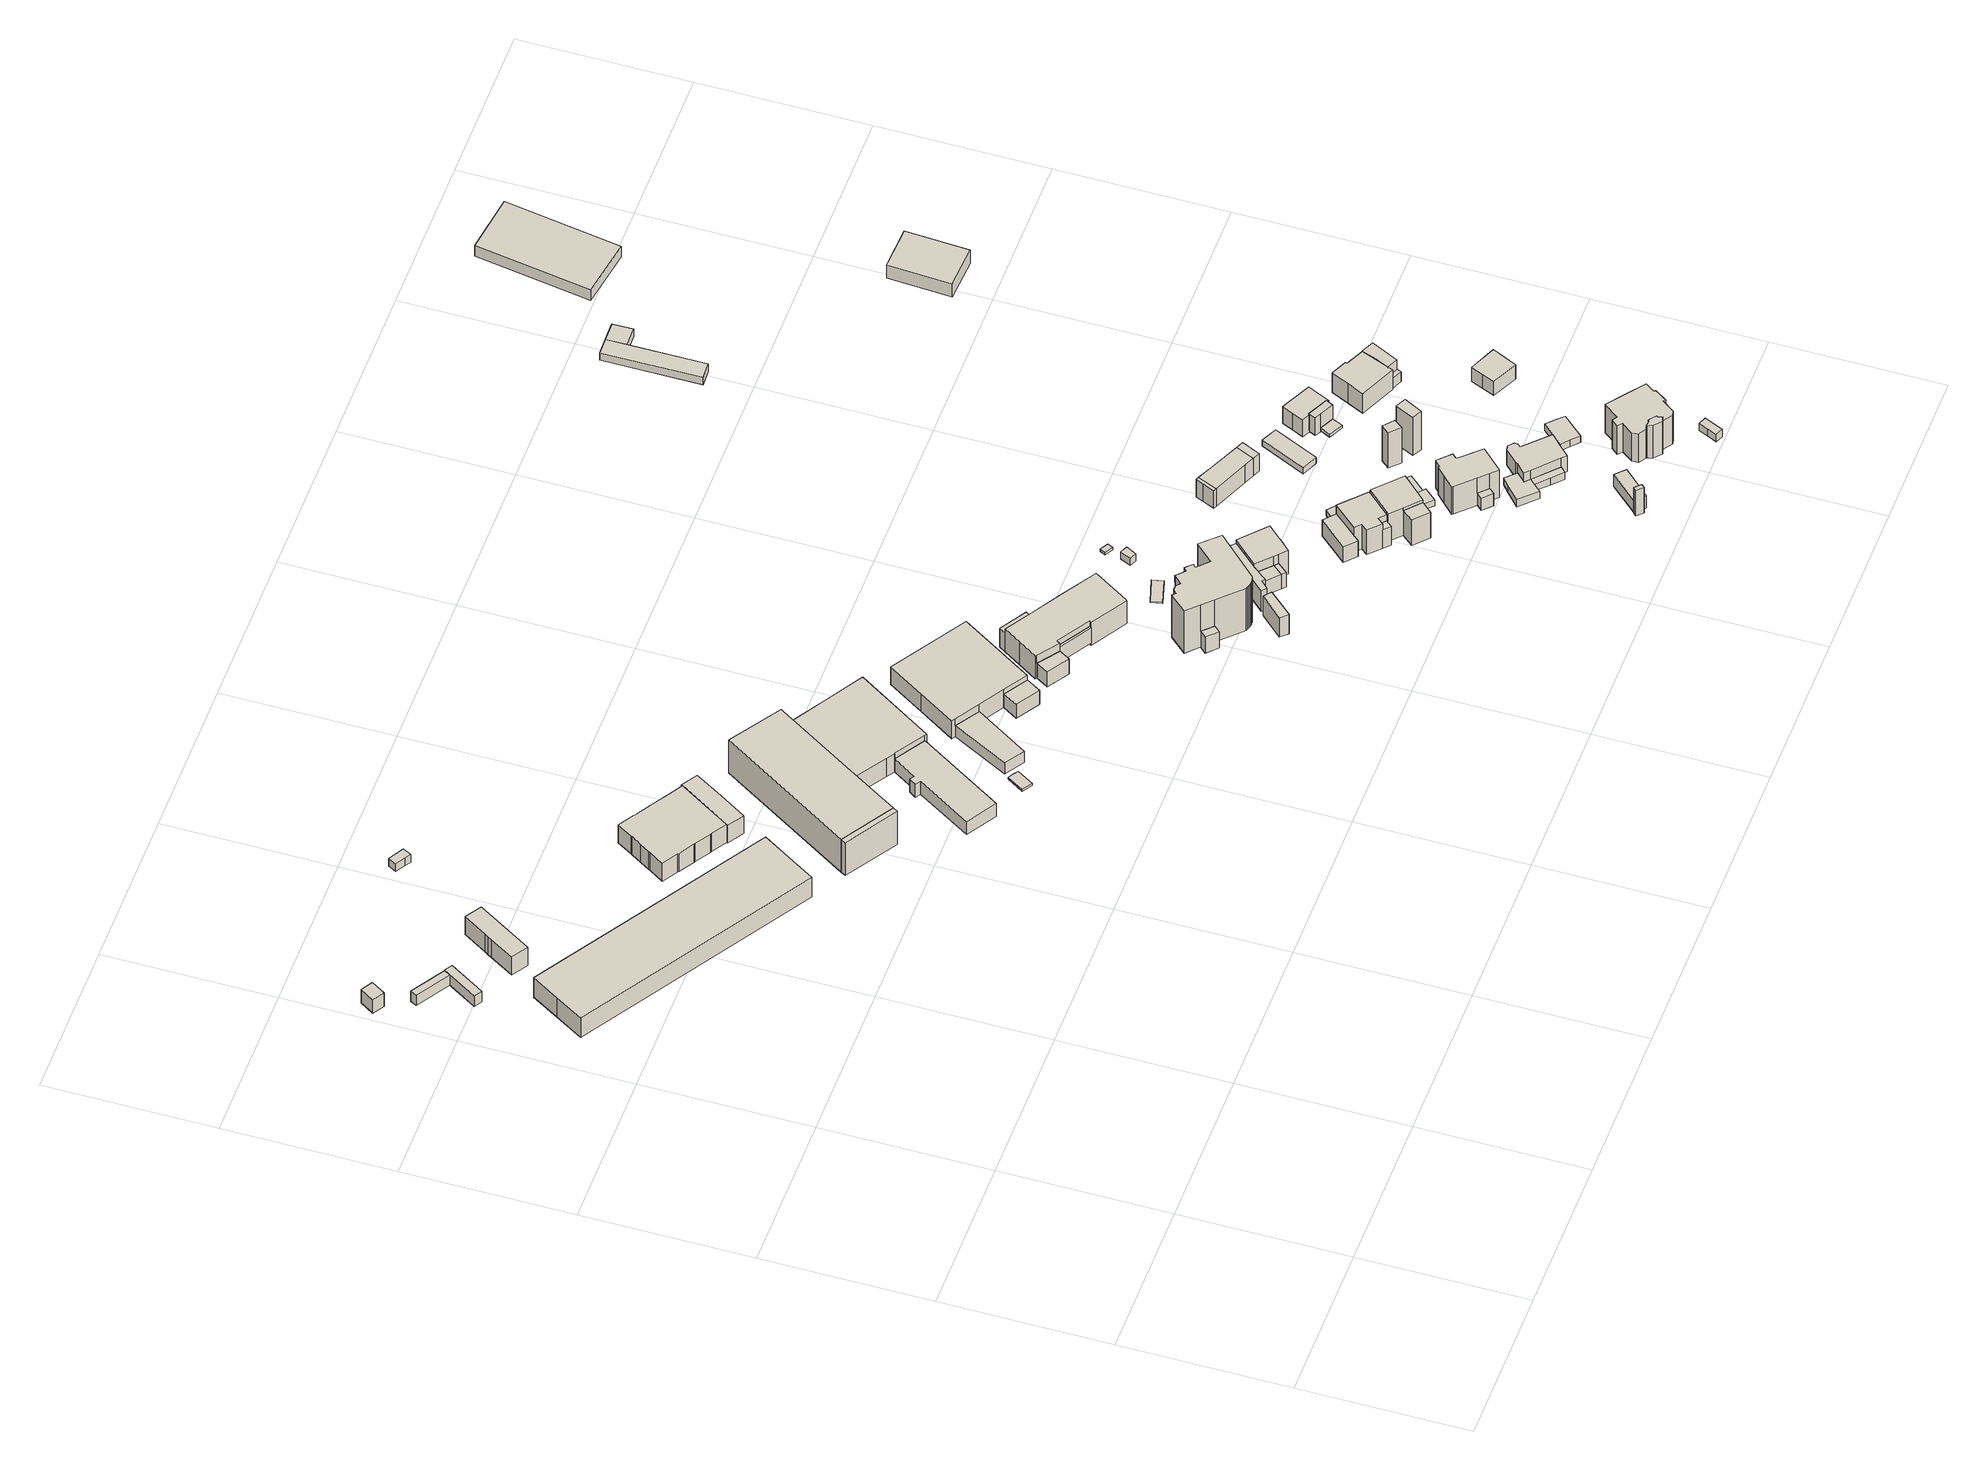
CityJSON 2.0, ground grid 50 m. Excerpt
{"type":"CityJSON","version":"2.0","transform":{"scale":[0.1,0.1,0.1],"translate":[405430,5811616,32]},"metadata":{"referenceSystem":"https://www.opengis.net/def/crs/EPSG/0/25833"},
"CityObjects":{
"building1":{"type":"Building","attributes":{"Gemeindeschluessel":"11000009","BezugspunktDach":"2200","function":"51009_1610","measuredHeight":5.21,"storeysAboveGround":0},"address":[{"country":"Germany","locality":"Berlin"}],"geometry":[{"type":"Solid","lod":"1","boundaries":[[[[0,1,2,3]],[[4,5,6,7]],[[4,7,3,2]],[[5,4,2,1]],[[6,5,1,0]],[[7,6,0,3]]]]}]},
"building2":{"type":"Building","attributes":{"Gemeindeschluessel":"11000009","function":"51009_1610"},"address":[{"country":"Germany","locality":"Berlin"}],"children":["building2-1","building2-2"]},
"building2-1":{"type":"BuildingPart","attributes":{"BezugspunktDach":"2200","measuredHeight":4.6,"storeysAboveGround":0},"parents":["building2"],"geometry":[{"type":"MultiSurface","lod":"1","boundaries":[[[8,9,10,11]],[[12,13,14,15]],[[16,17,18,15,11,10]],[[13,12,10,9]],[[14,13,9,8]],[[15,14,8,11]],[[12,18,17,16]]]}]},
"building2-2":{"type":"BuildingPart","attributes":{"BezugspunktDach":"2200","measuredHeight":3.85,"storeysAboveGround":0},"parents":["building2"],"geometry":[{"type":"Solid","lod":"1","boundaries":[[[[17,16,19,20]],[[21,12,18,22]],[[21,22,20,19]],[[12,21,19,16]],[[22,18,17,20]],[[18,12,16,17]]]]}]},
"building3":{"type":"Building","attributes":{"Gemeindeschluessel":"11000009","BezugspunktDach":"2200","function":"31001_2020","measuredHeight":7.86,"storeysAboveGround":2},"address":[{"country":"Germany","locality":"Berlin","thoroughfareNumber":"68","thoroughfareName":"Müggelseedamm"}],"geometry":[{"type":"Solid","lod":"1","boundaries":[[[[23,24,25,26,27,28,29,30]],[[31,32,33,34,35,36,37,38]],[[31,38,30,29]],[[32,31,29,28]],[[33,32,28,27]],[[34,33,27,26]],[[35,34,26,25]],[[36,35,25,24]],[[37,36,24,23]],[[38,37,23,30]]]]}]},
"building4":{"type":"Building","attributes":{"Gemeindeschluessel":"11000009","BezugspunktDach":"2200","function":"31001_2000","measuredHeight":8.48,"storeysAboveGround":1},"address":[{"country":"Germany","locality":"Berlin","thoroughfareNumber":"70 (1)","thoroughfareName":"Müggelseedamm"}],"geometry":[{"type":"Solid","lod":"1","boundaries":[[[[39,40,41,42,43,44]],[[45,46,47,48,49,50]],[[45,50,44,43]],[[46,45,43,42]],[[47,46,42,41]],[[48,47,41,40]],[[49,48,40,39]],[[50,49,39,44]]]]}]},
"building5":{"type":"Building","attributes":{"Gemeindeschluessel":"11000009","BezugspunktDach":"2200","function":"31001_2412","measuredHeight":3,"storeysAboveGround":1},"address":[{"country":"Germany","locality":"Berlin","thoroughfareNumber":"40 (17)","thoroughfareName":"Müggelseedamm"}],"geometry":[{"type":"Solid","lod":"1","boundaries":[[[[51,52,53,54,55]],[[56,57,58,59,60]],[[56,60,55,54]],[[57,56,54,53]],[[58,57,53,52]],[[59,58,52,51]],[[60,59,51,55]]]]}]},
"building6":{"type":"Building","attributes":{"Gemeindeschluessel":"11000009","BezugspunktDach":"2200","function":"51009_1610","measuredHeight":12.66,"storeysAboveGround":0},"address":[{"country":"Germany","locality":"Berlin"}],"geometry":[{"type":"Solid","lod":"1","boundaries":[[[[61,62,63,64]],[[65,66,67,68]],[[65,68,64,63]],[[66,65,63,62]],[[67,66,62,61]],[[68,67,61,64]]]]}]},
"building7":{"type":"Building","attributes":{"Gemeindeschluessel":"11000009","function":"31001_2054"},"address":[{"country":"Germany","locality":"Berlin","thoroughfareNumber":"70 (2)","thoroughfareName":"Müggelseedamm"}],"children":["building7-1","building7-2"]},
"building7-1":{"type":"BuildingPart","attributes":{"BezugspunktDach":"2200","measuredHeight":7.67,"storeysAboveGround":2},"parents":["building7"],"geometry":[{"type":"MultiSurface","lod":"1","boundaries":[[[69,70,71,72,73,74,75,76]],[[77,78,79,80,81,82,83,84]],[[77,84,76,75]],[[78,74,75,74]],[[79,73,74,73]],[[80,79,73,72]],[[81,80,72,71]],[[82,81,71,70]],[[83,82,70,69]],[[84,83,69,76]],[[77,85,75,74,78]],[[78,74,73,79]]]}]},
"building7-2":{"type":"BuildingPart","attributes":{"BezugspunktDach":"2200","measuredHeight":7.83,"storeysAboveGround":2},"parents":["building7"],"geometry":[{"type":"Solid","lod":"1","boundaries":[[[[86,87,88,89,90,91,75,74,73,92,93,94,95,96,97,98,99,100,101,102,103,104]],[[105,106,107,108,109,110,111,112,113,114,115,116,117,118,119,120,121,122,123,124,125,126]],[[105,126,104,103]],[[106,105,103,102]],[[107,106,102,101]],[[108,107,101,100]],[[109,108,100,99]],[[110,109,99,98]],[[111,110,98,97]],[[112,111,97,96]],[[113,112,96,95]],[[114,113,95,94]],[[115,114,94,93]],[[116,115,93,92]],[[117,116,92,73]],[[118,117,73,79,78,74]],[[120,119,75,91]],[[121,120,91,90]],[[122,121,90,89]],[[123,122,89,88]],[[124,123,88,87]],[[125,124,87,86]],[[126,125,86,104]],[[74,78,79,73]],[[119,118,74,75]]]]}]},
"building8":{"type":"Building","attributes":{"Gemeindeschluessel":"11000009","function":"31001_2000"},"address":[{"country":"Germany","locality":"Berlin","thoroughfareNumber":"70","thoroughfareName":"Müggelseedamm"}],"children":["building8-1","building8-2","building8-3","building8-4"]},
"building8-1":{"type":"BuildingPart","attributes":{"BezugspunktDach":"2200","measuredHeight":12.66,"storeysAboveGround":2},"parents":["building8"],"geometry":[{"type":"MultiSurface","lod":"1","boundaries":[[[62,127,128,129,130,63]],[[131,132,133,134,66,65]],[[131,65,63,130]],[[132,131,130,129]],[[133,132,129,128]],[[135,136,133,128,127]],[[66,134,127,62]],[[65,66,62,63]],[[137,134,133,136,135]]]}]},
"building8-2":{"type":"BuildingPart","attributes":{"BezugspunktDach":"2200","measuredHeight":8.72,"storeysAboveGround":2},"parents":["building8"],"geometry":[{"type":"MultiSurface","lod":"1","boundaries":[[[138,139,140,141,142,143,144,145,136,135]],[[146,147,148,149,150,151,152,153,154,155]],[[146,155,156,134,133,136]],[[147,146,136,145]],[[157,158,147,145,144]],[[159,157,148,144,143]],[[150,149,143,142]],[[151,150,142,141]],[[152,160,161,162,141,140]],[[151,163,152]],[[153,152,140,139]],[[154,153,139,138]],[[155,154,138,135]],[[135,136,133,134,156]],[[148,147,158,157]],[[149,148,157,159]],[[160,152,163,161]],[[162,161,163,151]]]}]},
"building8-3":{"type":"BuildingPart","attributes":{"BezugspunktDach":"2200","measuredHeight":5.66,"storeysAboveGround":2},"parents":["building8"],"geometry":[{"type":"Solid","lod":"1","boundaries":[[[[164,162,161,160,165,166,167,168,169,170]],[[171,172,173,174,153,152,163,151,175,176]],[[171,176,170,169]],[[172,171,169,168]],[[173,172,168,167]],[[174,173,167,166]],[[153,174,166,165]],[[152,153,165,160]],[[175,151,162,164]],[[176,175,164,170]],[[163,152,160,161]],[[151,163,161,162]]]]}]},
"building8-4":{"type":"BuildingPart","attributes":{"BezugspunktDach":"2200","measuredHeight":5.27,"storeysAboveGround":2},"parents":["building8"],"geometry":[{"type":"MultiSurface","lod":"1","boundaries":[[[159,177,178,158]],[[179,180,149,147]],[[179,147,158,178]],[[180,179,178,177]],[[149,180,177,159]],[[181,147,148,157,158]],[[159,157,182,148,149]]]}]},
"building9":{"type":"Building","attributes":{"Gemeindeschluessel":"11000009","BezugspunktDach":"2200","function":"31001_2000","measuredHeight":1.06,"storeysAboveGround":1},"address":[{"country":"Germany","locality":"Berlin","thoroughfareNumber":"72 (5)","thoroughfareName":"Müggelseedamm"}],"geometry":[{"type":"Solid","lod":"1","boundaries":[[[[183,184,185,186,187]],[[188,189,190,191,192]],[[188,192,187,186]],[[189,188,186,185]],[[190,189,185,184]],[[191,190,184,183]],[[192,191,183,187]]]]}]},
"building10":{"type":"Building","attributes":{"Gemeindeschluessel":"11000009","function":"31001_3211"},"address":[{"country":"Germany","locality":"Berlin","thoroughfareNumber":"72 (1)","thoroughfareName":"Müggelseedamm"}],"children":["building10-1","building10-2","building10-3"]},
"building10-1":{"type":"BuildingPart","attributes":{"BezugspunktDach":"2200","measuredHeight":8.45,"storeysAboveGround":1},"parents":["building10"],"geometry":[{"type":"MultiSurface","lod":"1","boundaries":[[[193,194,195,196,197,198,199,200,201]],[[202,203,204,205,206,207,208,209,210]],[[202,210,201,200]],[[203,202,200,199]],[[204,203,199,198]],[[205,204,198,197]],[[206,205,197,196]],[[207,211,212,196,195]],[[208,207,195,194]],[[213,214,194,193]],[[210,209,193,201]],[[212,211,207,206]],[[215,209,208,214,213]]]}]},
"building10-2":{"type":"BuildingPart","attributes":{"BezugspunktDach":"2200","measuredHeight":4.38,"storeysAboveGround":1},"parents":["building10"],"geometry":[{"type":"Solid","lod":"1","boundaries":[[[[216,214,213,217]],[[209,208,218,219]],[[209,219,217,213]],[[218,208,214,216]],[[219,218,216,217]],[[209,213,214,208]]]]}]},
"building10-3":{"type":"BuildingPart","attributes":{"BezugspunktDach":"2200","measuredHeight":5.95,"storeysAboveGround":1},"parents":["building10"],"geometry":[{"type":"Solid","lod":"1","boundaries":[[[[220,212,211,221]],[[207,206,222,223]],[[207,223,221,211]],[[222,206,212,220]],[[223,222,220,221]],[[206,207,211,212]]]]}]},
"building11":{"type":"Building","attributes":{"Gemeindeschluessel":"11000009","BezugspunktDach":"2200","function":"51009_1610","measuredHeight":5.81,"storeysAboveGround":0},"address":[{"country":"Germany","locality":"Berlin"}],"geometry":[{"type":"Solid","lod":"1","boundaries":[[[[224,225,226,227]],[[228,229,230,231]],[[228,231,227,226]],[[229,228,226,225]],[[230,229,225,224]],[[231,230,224,227]]]]}]},
"building12":{"type":"Building","attributes":{"Gemeindeschluessel":"11000009","function":"31001_1010"},"address":[{"country":"Germany","locality":"Berlin","thoroughfareNumber":"72, 74","thoroughfareName":"Müggelseedamm"}],"children":["building12-1","building12-2","building12-3","building12-4"]},
"building12-1":{"type":"BuildingPart","attributes":{"BezugspunktDach":"2200","measuredHeight":11.12,"storeysAboveGround":2},"parents":["building12"],"geometry":[{"type":"MultiSurface","lod":"1","boundaries":[[[232,233,234,235,236,237,238,239,240,241,242,243,244,245]],[[246,247,248,249,250,251,252,253,254,255,256,257,258,259]],[[246,259,245,244]],[[247,246,244,243]],[[260,261,243,242]],[[249,248,242,241]],[[262,263,241,240]],[[251,250,240,239]],[[252,251,239,238]],[[253,252,238,237]],[[254,253,237,236]],[[255,254,236,235]],[[256,255,235,234]],[[257,256,234,233]],[[264,265,233,232]],[[259,258,232,245]],[[266,248,247,261,260]],[[250,249,263,262]],[[267,258,257,265,264]]]}]},
"building12-2":{"type":"BuildingPart","attributes":{"BezugspunktDach":"2200","measuredHeight":7.19,"storeysAboveGround":2},"parents":["building12"],"geometry":[{"type":"Solid","lod":"1","boundaries":[[[[262,268,269,263]],[[270,271,250,249]],[[270,249,263,269]],[[271,270,269,268]],[[250,271,268,262]],[[249,250,262,263]]]]}]},
"building12-3":{"type":"BuildingPart","attributes":{"BezugspunktDach":"2200","measuredHeight":7.19,"storeysAboveGround":2},"parents":["building12"],"geometry":[{"type":"MultiSurface","lod":"1","boundaries":[[[260,272,273,261]],[[274,275,248,247]],[[274,247,261,273]],[[275,274,273,272]],[[248,275,272,260]],[[276,247,248,260,261]]]}]},
"building12-4":{"type":"BuildingPart","attributes":{"BezugspunktDach":"2200","measuredHeight":6.73,"storeysAboveGround":2},"parents":["building12"],"geometry":[{"type":"MultiSurface","lod":"1","boundaries":[[[277,265,264,278]],[[258,257,279,280]],[[258,280,278,264]],[[279,257,265,277]],[[280,279,277,278]],[[257,258,264,265,281]]]}]},
"building13":{"type":"Building","attributes":{"Gemeindeschluessel":"11000009","BezugspunktDach":"2200","function":"31001_2000","measuredHeight":7.57,"storeysAboveGround":1},"address":[{"country":"Germany","locality":"Berlin","thoroughfareNumber":"2 (3)","thoroughfareName":"Hahns Mühle"}],"geometry":[{"type":"Solid","lod":"1","boundaries":[[[[282,283,284,285]],[[286,287,288,289]],[[286,289,285,284]],[[287,286,284,283]],[[288,287,283,282]],[[289,288,282,285]]]]}]},
"building14":{"type":"Building","attributes":{"Gemeindeschluessel":"11000009","function":"31001_1010"},"address":[{"country":"Germany","locality":"Berlin","thoroughfareNumber":"1","thoroughfareName":"Hahns Mühle"}],"children":["building14-1","building14-2"]},
"building14-1":{"type":"BuildingPart","attributes":{"BezugspunktDach":"2200","measuredHeight":16.33,"storeysAboveGround":3},"parents":["building14"],"geometry":[{"type":"MultiSurface","lod":"1","boundaries":[[[290,291,292,293,294,295,296,297,298,299,300,301,302,303,304,305,306,307,308,309,310,311,312,313]],[[314,315,316,317,318,319,320,321,322,323,324,325,326,327,328,329,330,331,332,333,334,335,336,337]],[[314,337,313,312]],[[315,314,312,311]],[[316,315,311,310]],[[317,316,310,309]],[[318,317,309,308]],[[319,318,308,307]],[[320,319,307,306]],[[321,320,306,305]],[[322,321,305,304]],[[323,322,304,303]],[[324,323,303,302]],[[325,324,302,301]],[[326,325,301,300]],[[327,326,300,299]],[[328,327,299,298]],[[329,328,298,297]],[[330,329,297,296]],[[331,330,296,295]],[[332,331,295,294]],[[333,332,294,293]],[[334,333,293,292]],[[335,334,292,291]],[[338,339,291,290]],[[337,336,290,313]],[[336,335,340,339,338]]]}]},
"building14-2":{"type":"BuildingPart","attributes":{"BezugspunktDach":"2200","measuredHeight":6.34,"storeysAboveGround":3},"parents":["building14"],"geometry":[{"type":"MultiSurface","lod":"1","boundaries":[[[341,339,338,342]],[[343,344,345,346]],[[343,346,342,338]],[[344,343,338,336,335]],[[345,344,339,341]],[[346,345,341,342]],[[335,336,338,339]]]}]},
"building15":{"type":"Building","attributes":{"Gemeindeschluessel":"11000009","BezugspunktDach":"2200","function":"31001_2000","measuredHeight":0.523,"storeysAboveGround":1},"address":[{"country":"Germany","locality":"Berlin","thoroughfareNumber":"72 (4)","thoroughfareName":"Müggelseedamm"}],"geometry":[{"type":"Solid","lod":"1","boundaries":[[[[347,348,349,350]],[[351,352,353,354]],[[351,354,350,349]],[[352,351,349,348]],[[353,352,348,347]],[[354,353,347,350]]]]}]},
"building16":{"type":"Building","attributes":{"Gemeindeschluessel":"11000009","BezugspunktDach":"2200","function":"31001_2000","measuredHeight":2.5,"storeysAboveGround":1},"address":[{"country":"Germany","locality":"Berlin","thoroughfareNumber":"1 (1)","thoroughfareName":"Hahns Mühle"}],"geometry":[{"type":"Solid","lod":"1","boundaries":[[[[355,356,357,358]],[[359,360,361,362]],[[359,362,358,357]],[[360,359,357,356]],[[361,360,356,355]],[[362,361,355,358]]]]}]},
"building17":{"type":"Building","attributes":{"Gemeindeschluessel":"11000009","BezugspunktDach":"2200","function":"31001_2000","measuredHeight":5.58,"storeysAboveGround":1},"address":[{"country":"Germany","locality":"Berlin","thoroughfareNumber":"2 (2)","thoroughfareName":"Hahns Mühle"}],"geometry":[{"type":"Solid","lod":"1","boundaries":[[[[363,364,365,366]],[[367,368,369,370]],[[367,370,366,365]],[[368,367,365,364]],[[369,368,364,363]],[[370,369,363,366]]]]}]},
"building18":{"type":"Building","attributes":{"Gemeindeschluessel":"11000009","BezugspunktDach":"2200","function":"31001_2000","measuredHeight":7.88,"storeysAboveGround":1},"address":[{"country":"Germany","locality":"Berlin","thoroughfareNumber":"2 (1)","thoroughfareName":"Hahns Mühle"}],"geometry":[{"type":"Solid","lod":"1","boundaries":[[[[371,372,373,374,375,376,377,378]],[[379,380,381,382,383,384,385,386]],[[379,386,378,377]],[[380,379,377,376]],[[381,380,376,375]],[[382,381,375,374]],[[383,382,374,373]],[[384,383,373,372]],[[385,384,372,371]],[[386,385,371,378]]]]}]},
"building19":{"type":"Building","attributes":{"Gemeindeschluessel":"11000009","BezugspunktDach":"2200","function":"51009_1610","measuredHeight":5.62,"storeysAboveGround":0},"address":[{"country":"Germany","locality":"Berlin"}],"geometry":[{"type":"Solid","lod":"1","boundaries":[[[[387,388,364,363]],[[389,390,391,392]],[[389,392,363,364]],[[390,389,364,388]],[[391,390,388,387]],[[392,391,387,363]]]]}]},
"building20":{"type":"Building","attributes":{"Gemeindeschluessel":"11000009","BezugspunktDach":"2200","function":"31001_1010","measuredHeight":10.12,"storeysAboveGround":2},"address":[{"country":"Germany","locality":"Berlin","thoroughfareNumber":"2","thoroughfareName":"Hahns Mühle"}],"geometry":[{"type":"Solid","lod":"1","boundaries":[[[[393,394,395,396,397,398,399,400,401,402]],[[403,404,405,406,407,408,409,410,411,412]],[[403,412,402,401]],[[404,403,401,400]],[[405,404,400,399]],[[406,405,399,398]],[[407,406,398,397]],[[408,407,397,396]],[[409,408,396,395]],[[410,409,395,394]],[[411,410,394,393]],[[412,411,393,402]]]]}]},
"building21":{"type":"Building","attributes":{"Gemeindeschluessel":"11000009","BezugspunktDach":"2200","function":"31001_2000","measuredHeight":2.79,"storeysAboveGround":1},"address":[{"country":"Germany","locality":"Berlin","thoroughfareNumber":"72 (3)","thoroughfareName":"Müggelseedamm"}],"geometry":[{"type":"Solid","lod":"1","boundaries":[[[[413,414,415,416]],[[417,418,419,420]],[[417,420,416,415]],[[418,417,415,414]],[[419,418,414,413]],[[420,419,413,416]]]]}]},
"building22":{"type":"Building","attributes":{"Gemeindeschluessel":"11000009","BezugspunktDach":"2200","function":"31001_2000","measuredHeight":0.991,"storeysAboveGround":1},"address":[{"country":"Germany","locality":"Berlin","thoroughfareNumber":"72 (2)","thoroughfareName":"Müggelseedamm"}],"geometry":[{"type":"Solid","lod":"1","boundaries":[[[[421,422,423,424]],[[425,426,427,428]],[[425,428,424,423]],[[426,425,423,422]],[[427,426,422,421]],[[428,427,421,424]]]]}]},
"building23":{"type":"Building","attributes":{"Gemeindeschluessel":"11000009","BezugspunktDach":"2200","function":"31001_2000","measuredHeight":6.08,"storeysAboveGround":1},"address":[{"country":"Germany","locality":"Berlin","thoroughfareNumber":"3 (1)","thoroughfareName":"Hahns Mühle"}],"geometry":[{"type":"Solid","lod":"1","boundaries":[[[[429,430,431,432,433]],[[434,435,436,437,438]],[[434,438,433,432]],[[435,434,432,431]],[[436,435,431,430]],[[437,436,430,429]],[[438,437,429,433]]]]}]},
"building24":{"type":"Building","attributes":{"Gemeindeschluessel":"11000009","BezugspunktDach":"2200","function":"51009_1610","measuredHeight":7.23,"storeysAboveGround":0},"address":[{"country":"Germany","locality":"Berlin"}],"geometry":[{"type":"Solid","lod":"1","boundaries":[[[[439,440,441,442,443]],[[444,445,446,447,448]],[[444,448,443,442]],[[445,444,442,441]],[[446,445,441,440]],[[447,446,440,439]],[[448,447,439,443]]]]}]},
"building25":{"type":"Building","attributes":{"Gemeindeschluessel":"11000009","BezugspunktDach":"2200","function":"31001_1010","measuredHeight":9.62,"storeysAboveGround":2},"address":[{"country":"Germany","locality":"Berlin","thoroughfareNumber":"3","thoroughfareName":"Hahns Mühle"}],"geometry":[{"type":"Solid","lod":"1","boundaries":[[[[449,450,451,452,453,454,455,456,457]],[[458,459,460,461,462,463,464,465,466]],[[458,466,457,456]],[[459,458,456,455]],[[460,459,455,454]],[[461,460,454,453]],[[462,461,453,452]],[[463,462,452,451]],[[464,463,451,450]],[[465,464,450,449]],[[466,465,449,457]]]]}]},
"building26":{"type":"Building","attributes":{"Gemeindeschluessel":"11000009","function":"31001_1010"},"address":[{"country":"Germany","locality":"Berlin","thoroughfareNumber":"4","thoroughfareName":"Hahns Mühle"}],"children":["building26-1","building26-2"]},
"building26-1":{"type":"BuildingPart","attributes":{"BezugspunktDach":"2200","measuredHeight":11.85,"storeysAboveGround":3},"parents":["building26"],"geometry":[{"type":"MultiSurface","lod":"1","boundaries":[[[467,468,469,470,471,472]],[[445,473,474,475,476,446]],[[445,446,472,471]],[[473,445,471,470]],[[474,473,470,469]],[[475,474,469,468]],[[477,478,475,468,467]],[[446,476,467,472]],[[479,476,475,478,477]]]}]},
"building26-2":{"type":"BuildingPart","attributes":{"BezugspunktDach":"2200","measuredHeight":9.83,"storeysAboveGround":3},"parents":["building26"],"geometry":[{"type":"MultiSurface","lod":"1","boundaries":[[[480,478,477,481]],[[476,475,482,483]],[[476,483,481,477]],[[482,475,478,480]],[[483,482,480,481]],[[475,476,484,477,478]]]}]},
"building27":{"type":"Building","attributes":{"Gemeindeschluessel":"11000009","BezugspunktDach":"2200","function":"31001_2000","measuredHeight":3.42,"storeysAboveGround":1},"address":[{"country":"Germany","locality":"Berlin","thoroughfareNumber":"3 (2)","thoroughfareName":"Hahns Mühle"}],"geometry":[{"type":"Solid","lod":"1","boundaries":[[[[485,486,487,488,489,490]],[[491,492,493,494,495,496]],[[491,496,490,489]],[[492,491,489,488]],[[493,492,488,487]],[[494,493,487,486]],[[495,494,486,485]],[[496,495,485,490]]]]}]},
"building28":{"type":"Building","attributes":{"Gemeindeschluessel":"11000009","BezugspunktDach":"2200","function":"51009_1610","measuredHeight":6.81,"storeysAboveGround":0},"address":[{"country":"Germany","locality":"Berlin"}],"geometry":[{"type":"Solid","lod":"1","boundaries":[[[[497,498,499,500,501]],[[502,503,504,505,506]],[[502,506,501,500]],[[503,502,500,499]],[[504,503,499,498]],[[505,504,498,497]],[[506,505,497,501]]]]}]},
"building29":{"type":"Building","attributes":{"Gemeindeschluessel":"11000009","BezugspunktDach":"2200","function":"51009_1610","measuredHeight":9.89,"storeysAboveGround":0},"address":[{"country":"Germany","locality":"Berlin"}],"geometry":[{"type":"Solid","lod":"1","boundaries":[[[[507,508,509,510]],[[511,512,513,514]],[[511,514,510,509]],[[512,511,509,508]],[[513,512,508,507]],[[514,513,507,510]]]]}]},
"building30":{"type":"Building","attributes":{"Gemeindeschluessel":"11000009","BezugspunktDach":"2200","function":"51009_1610","measuredHeight":2.2,"storeysAboveGround":0},"address":[{"country":"Germany","locality":"Berlin"}],"geometry":[{"type":"Solid","lod":"1","boundaries":[[[[515,516,517,518,519]],[[520,521,522,523,524]],[[520,524,519,518]],[[521,520,518,517]],[[522,521,517,516]],[[523,522,516,515]],[[524,523,515,519]]]]}]},
"building31":{"type":"Building","attributes":{"Gemeindeschluessel":"11000009","function":"31001_1010"},"address":[{"country":"Germany","locality":"Berlin","thoroughfareNumber":"5","thoroughfareName":"Hahns Mühle"}],"children":["building31-1","building31-2"]},
"building31-1":{"type":"BuildingPart","attributes":{"BezugspunktDach":"2200","measuredHeight":12.19,"storeysAboveGround":3},"parents":["building31"],"geometry":[{"type":"MultiSurface","lod":"1","boundaries":[[[525,526,527,528,529,530,531,532,533,534,535,536,537]],[[538,539,540,541,542,543,544,545,546,547,548,549,550]],[[538,550,537,536]],[[539,538,536,535]],[[540,539,535,534]],[[541,540,534,533]],[[542,541,533,532]],[[543,542,532,531]],[[544,543,531,530]],[[545,544,530,529]],[[546,545,529,528]],[[547,546,528,527]],[[551,552,527,526]],[[548,547,553,554]],[[549,548,526,525]],[[550,549,525,537]],[[554,553,552,551]]]}]},
"building31-2":{"type":"BuildingPart","attributes":{"BezugspunktDach":"2200","measuredHeight":4.7,"storeysAboveGround":3},"parents":["building31"],"geometry":[{"type":"Solid","lod":"1","boundaries":[[[[555,552,551,556]],[[554,553,557,558]],[[554,558,556,551]],[[557,553,552,555]],[[558,557,555,556]],[[553,554,551,552]]]]}]},
"building32":{"type":"Building","attributes":{"Gemeindeschluessel":"11000009","BezugspunktDach":"2200","function":"31001_1010","measuredHeight":6.82,"storeysAboveGround":2},"address":[{"country":"Germany","locality":"Berlin","thoroughfareNumber":"82","thoroughfareName":"Müggelseedamm"}],"geometry":[{"type":"Solid","lod":"1","boundaries":[[[[559,560,561,562,563,498,497]],[[504,564,565,566,567,568,505]],[[504,505,497,498]],[[564,504,498,563]],[[565,564,563,562]],[[566,565,562,561]],[[567,566,561,560]],[[568,567,560,559]],[[505,568,559,497]]]]}]},
"building33":{"type":"Building","attributes":{"Gemeindeschluessel":"11000009","BezugspunktDach":"2200","function":"31001_2000","measuredHeight":2.82,"storeysAboveGround":1},"address":[{"country":"Germany","locality":"Berlin","thoroughfareNumber":"6 (1)","thoroughfareName":"Hahns Mühle"}],"geometry":[{"type":"Solid","lod":"1","boundaries":[[[[569,570,571,572,573,574,575,576]],[[577,578,579,580,581,582,583,584]],[[577,584,576,575]],[[578,577,575,574]],[[579,578,574,573]],[[580,579,573,572]],[[581,580,572,571]],[[582,581,571,570]],[[583,582,570,569]],[[584,583,569,576]]]]}]},
"building34":{"type":"Building","attributes":{"Gemeindeschluessel":"11000009","BezugspunktDach":"2200","function":"31001_2000","measuredHeight":1.85,"storeysAboveGround":1},"address":[{"country":"Germany","locality":"Berlin","thoroughfareNumber":"5 (1)","thoroughfareName":"Hahns Mühle"}],"geometry":[{"type":"Solid","lod":"1","boundaries":[[[[517,585,586,518]],[[587,588,589,590]],[[587,590,518,586]],[[588,587,586,585]],[[589,588,585,517]],[[590,589,517,518]]]]}]},
"building35":{"type":"Building","attributes":{"Gemeindeschluessel":"11000009","BezugspunktDach":"2200","function":"31001_2000","measuredHeight":5.3,"storeysAboveGround":1},"address":[{"country":"Germany","locality":"Berlin","thoroughfareNumber":"6 (4)","thoroughfareName":"Hahns Mühle"}],"geometry":[{"type":"Solid","lod":"1","boundaries":[[[[591,592,593,594,595,596,597]],[[598,599,600,601,602,603,604]],[[598,604,597,596]],[[599,598,596,595]],[[600,599,595,594]],[[601,600,594,593]],[[602,601,593,592]],[[603,602,592,591]],[[604,603,591,597]]]]}]},
"building36":{"type":"Building","attributes":{"Gemeindeschluessel":"11000009","BezugspunktDach":"2200","function":"31001_1010","measuredHeight":2.73,"storeysAboveGround":1},"address":[{"country":"Germany","locality":"Berlin","thoroughfareNumber":"6 (2)","thoroughfareName":"Hahns Mühle"}],"geometry":[{"type":"Solid","lod":"1","boundaries":[[[[605,606,607,571,570]],[[608,609,610,611,612]],[[608,612,570,571]],[[609,608,571,607]],[[610,609,607,606]],[[611,610,606,605]],[[612,611,605,570]]]]}]},
"building37":{"type":"Building","attributes":{"Gemeindeschluessel":"11000009","BezugspunktDach":"2200","function":"51009_1610","measuredHeight":6.63,"storeysAboveGround":0},"address":[{"country":"Germany","locality":"Berlin"}],"geometry":[{"type":"Solid","lod":"1","boundaries":[[[[613,614,561,560]],[[615,616,617,618]],[[615,618,560,561]],[[616,615,561,614]],[[617,616,614,613]],[[618,617,613,560]]]]}]},
"building38":{"type":"Building","attributes":{"Gemeindeschluessel":"11000009","BezugspunktDach":"2200","function":"31001_1010","measuredHeight":7.99,"storeysAboveGround":1},"address":[{"country":"Germany","locality":"Berlin","thoroughfareNumber":"6","thoroughfareName":"Hahns Mühle"}],"geometry":[{"type":"Solid","lod":"1","boundaries":[[[[619,620,621,622,623,624,625,626,627,628,629,630,631]],[[632,633,634,635,636,637,638,639,640,641,642,643,644]],[[632,644,631,630]],[[633,632,630,629]],[[634,633,629,628]],[[635,634,628,627]],[[636,635,627,626]],[[637,636,626,625]],[[638,637,625,624]],[[639,638,624,623]],[[640,639,623,622]],[[641,640,622,621]],[[642,641,621,620]],[[643,642,620,619]],[[644,643,619,631]]]]}]},
"building39":{"type":"Building","attributes":{"Gemeindeschluessel":"11000009","BezugspunktDach":"2200","function":"31001_2000","measuredHeight":13.65,"storeysAboveGround":1},"address":[{"country":"Germany","locality":"Berlin","thoroughfareNumber":"84 (2)","thoroughfareName":"Müggelseedamm"}],"geometry":[{"type":"Solid","lod":"1","boundaries":[[[[645,646,647,648]],[[649,650,651,652]],[[649,652,648,647]],[[650,649,647,646]],[[651,650,646,645]],[[652,651,645,648]]]]}]},
"building40":{"type":"Building","attributes":{"Gemeindeschluessel":"11000009","BezugspunktDach":"2200","function":"31001_2000","measuredHeight":2.29,"storeysAboveGround":1},"address":[{"country":"Germany","locality":"Berlin","thoroughfareNumber":"84 (1)","thoroughfareName":"Müggelseedamm"}],"geometry":[{"type":"Solid","lod":"1","boundaries":[[[[653,654,655,656]],[[657,658,659,660]],[[657,660,656,655]],[[658,657,655,654]],[[659,658,654,653]],[[660,659,653,656]]]]}]},
"building41":{"type":"Building","attributes":{"Gemeindeschluessel":"11000009","BezugspunktDach":"2200","function":"51009_1610","measuredHeight":12.55,"storeysAboveGround":0},"address":[{"country":"Germany","locality":"Berlin"}],"geometry":[{"type":"Solid","lod":"1","boundaries":[[[[661,662,663,664,665,666,667,668]],[[669,670,671,672,673,674,675,676]],[[669,676,668,667]],[[670,669,667,666]],[[671,670,666,665]],[[672,671,665,664]],[[673,672,664,663]],[[674,673,663,662]],[[675,674,662,661]],[[676,675,661,668]]]]}]},
"building42":{"type":"Building","attributes":{"Gemeindeschluessel":"11000009","BezugspunktDach":"2200","function":"31001_2000","measuredHeight":14.84,"storeysAboveGround":1},"address":[{"country":"Germany","locality":"Berlin","thoroughfareNumber":"86 (1)","thoroughfareName":"Müggelseedamm"}],"geometry":[{"type":"Solid","lod":"1","boundaries":[[[[677,678,679,680]],[[681,682,683,684]],[[681,684,680,679]],[[682,681,679,678]],[[683,682,678,677]],[[684,683,677,680]]]]}]},
"building43":{"type":"Building","attributes":{"Gemeindeschluessel":"11000009","BezugspunktDach":"2200","function":"51009_1610","measuredHeight":1.06,"storeysAboveGround":0},"address":[{"country":"Germany","locality":"Berlin"}],"geometry":[{"type":"Solid","lod":"1","boundaries":[[[[685,686,687,688]],[[689,690,691,692]],[[689,692,688,687]],[[690,689,687,686]],[[691,690,686,685]],[[692,691,685,688]]]]}]},
"building44":{"type":"Building","attributes":{"Gemeindeschluessel":"11000009","BezugspunktDach":"2200","function":"31001_2000","measuredHeight":2.81,"storeysAboveGround":1},"address":[{"country":"Germany","locality":"Berlin","thoroughfareNumber":"6 (3)","thoroughfareName":"Hahns Mühle"}],"geometry":[{"type":"Solid","lod":"1","boundaries":[[[[693,694,695,696,697,698]],[[699,700,701,702,703,704]],[[699,704,698,697]],[[700,699,697,696]],[[701,700,696,695]],[[702,701,695,694]],[[703,702,694,693]],[[704,703,693,698]]]]}]},
"building45":{"type":"Building","attributes":{"Gemeindeschluessel":"11000009","BezugspunktDach":"2200","function":"31001_1010","measuredHeight":15.33,"storeysAboveGround":3},"address":[{"country":"Germany","locality":"Berlin","thoroughfareNumber":"7","thoroughfareName":"Hahns Mühle"}],"geometry":[{"type":"Solid","lod":"1","boundaries":[[[[705,706,707,708,709,710,711,712,713,714,715,716,717,718,719,720,721,722,723,724,725,726,727]],[[728,729,730,731,732,733,734,735,736,737,738,739,740,741,673,672,671,742,670,669,676,743,744]],[[728,744,727,726]],[[729,728,726,725]],[[730,729,725,724]],[[731,730,724,723]],[[732,731,723,722]],[[733,732,722,721]],[[734,733,721,720]],[[735,734,720,719]],[[736,735,719,718]],[[737,736,718,717]],[[738,737,717,716]],[[739,738,716,715]],[[740,739,715,714]],[[741,740,714,713]],[[673,741,713,712]],[[672,673,712,711]],[[671,672,711,710]],[[742,671,710,709]],[[670,742,709,708]],[[669,670,708,707]],[[676,669,707,706]],[[743,676,706,705]],[[744,743,705,727]]]]}]},
"building46":{"type":"Building","attributes":{"Gemeindeschluessel":"11000009","BezugspunktDach":"2200","function":"31001_2000","measuredHeight":3.28,"storeysAboveGround":1},"address":[{"country":"Germany","locality":"Berlin","thoroughfareNumber":"8 (1)","thoroughfareName":"Hahns Mühle"}],"geometry":[{"type":"Solid","lod":"1","boundaries":[[[[745,746,747,748,749]],[[750,751,752,753,754]],[[750,754,749,748]],[[751,750,748,747]],[[752,751,747,746]],[[753,752,746,745]],[[754,753,745,749]]]]}]},
"building47":{"type":"Building","attributes":{"Gemeindeschluessel":"11000009","function":"31001_1010"},"address":[{"country":"Germany","locality":"Berlin","thoroughfareNumber":"84","thoroughfareName":"Müggelseedamm"}],"children":["building47-1","building47-2"]},
"building47-1":{"type":"BuildingPart","attributes":{"BezugspunktDach":"2200","measuredHeight":7.95,"storeysAboveGround":2},"parents":["building47"],"geometry":[{"type":"MultiSurface","lod":"1","boundaries":[[[755,756,757,758,759,760,761,762]],[[763,764,765,766,767,768,769,770]],[[763,770,762,761]],[[764,763,761,760]],[[765,764,760,759]],[[766,765,759,758]],[[767,766,758,757]],[[769,768,771,772,773]],[[770,769,773,774,775,762]],[[768,767,757,756]],[[773,772,771,756,755]],[[755,775,774,773]]]}]},
"building47-2":{"type":"BuildingPart","attributes":{"BezugspunktDach":"2200","measuredHeight":6.74,"storeysAboveGround":2},"parents":["building47"],"geometry":[{"type":"MultiSurface","lod":"1","boundaries":[[[776,777,778,779,780]],[[774,772,781,782,783]],[[774,783,780,779]],[[772,756,755,775,779,778]],[[781,772,778,777]],[[782,781,777,776]],[[783,782,776,780]],[[773,755,756,772]],[[784,773,774,775,755]]]}]},
"building48":{"type":"Building","attributes":{"Gemeindeschluessel":"11000009","function":"31001_1010"},"address":[{"country":"Germany","locality":"Berlin","thoroughfareNumber":"86","thoroughfareName":"Müggelseedamm"}],"children":["building48-1","building48-2"]},
"building48-1":{"type":"BuildingPart","attributes":{"BezugspunktDach":"2200","measuredHeight":9.1,"storeysAboveGround":2},"parents":["building48"],"geometry":[{"type":"MultiSurface","lod":"1","boundaries":[[[785,786,787,788,789,790,791,792,793,794,795]],[[796,797,798,799,800,801,802,803,804,805,806]],[[796,806,795,794]],[[797,796,794,793]],[[798,797,793,792]],[[799,798,792,791]],[[800,799,791,790]],[[801,800,790,789]],[[802,801,789,788]],[[805,804,786,785]],[[806,805,785,795]],[[803,807,808,809,787]],[[802,788,809,808]],[[804,803,787,786]]]}]},
"building48-2":{"type":"BuildingPart","attributes":{"BezugspunktDach":"2200","measuredHeight":10.11,"storeysAboveGround":2},"parents":["building48"],"geometry":[{"type":"MultiSurface","lod":"1","boundaries":[[[810,811,812,813,814,815]],[[808,802,816,817,818,804]],[[809,787,786,815,814]],[[788,809,808,814,813]],[[816,802,813,812]],[[817,816,812,811]],[[818,817,811,810]],[[804,818,810,815]],[[808,803,787,809]],[[803,804,786,787]],[[802,808,809,788]]]}]},
"building49":{"type":"Building","attributes":{"Gemeindeschluessel":"11000009","BezugspunktDach":"2200","function":"51009_1610","measuredHeight":3.77,"storeysAboveGround":0},"address":[{"country":"Germany","locality":"Berlin"}],"geometry":[{"type":"Solid","lod":"1","boundaries":[[[[819,820,821,822]],[[823,824,825,826]],[[823,826,822,821]],[[824,823,821,820]],[[825,824,820,819]],[[826,825,819,822]]]]}]},
"building50":{"type":"Building","attributes":{"Gemeindeschluessel":"11000009","BezugspunktDach":"2200","function":"31001_2000","measuredHeight":2.84,"storeysAboveGround":1},"address":[{"country":"Germany","locality":"Berlin","thoroughfareNumber":"388 (41)","thoroughfareName":"Fürstenwalder Damm"}],"geometry":[{"type":"Solid","lod":"1","boundaries":[[[[827,828,829,830,831]],[[832,833,834,835,836]],[[832,836,831,830]],[[833,832,830,829]],[[834,833,829,828]],[[835,834,828,827]],[[836,835,827,831]]]]}]},
"building51":{"type":"Building","attributes":{"Gemeindeschluessel":"11000009","BezugspunktDach":"2200","function":"31001_1010","measuredHeight":8.34,"storeysAboveGround":2},"address":[{"country":"Germany","locality":"Berlin","thoroughfareNumber":"29","thoroughfareName":"Hahns Mühle"}],"geometry":[{"type":"Solid","lod":"1","boundaries":[[[[837,838,839,840,841,842]],[[843,844,845,846,847,848]],[[843,848,842,841]],[[844,843,841,840]],[[845,844,840,839]],[[846,845,839,838]],[[847,846,838,837]],[[848,847,837,842]]]]}]},
"building52":{"type":"Building","attributes":{"Gemeindeschluessel":"11000009","BezugspunktDach":"2200","function":"51009_1610","measuredHeight":2.87,"storeysAboveGround":0},"address":[{"country":"Germany","locality":"Berlin"}],"geometry":[{"type":"Solid","lod":"1","boundaries":[[[[829,849,850,830]],[[851,852,853,854]],[[851,854,830,850]],[[852,851,850,849]],[[853,852,849,829]],[[854,853,829,830]]]]}]},
"building53":{"type":"Building","attributes":{"Gemeindeschluessel":"11000009","BezugspunktDach":"2200","function":"31001_2000","measuredHeight":5.12,"storeysAboveGround":1},"address":[{"country":"Germany","locality":"Berlin","thoroughfareNumber":"388 (45)","thoroughfareName":"Fürstenwalder Damm"}],"geometry":[{"type":"Solid","lod":"1","boundaries":[[[[855,856,857,858]],[[859,860,861,862]],[[859,862,858,857]],[[860,859,857,856]],[[861,860,856,855]],[[862,861,855,858]]]]}]},
"building54":{"type":"Building","attributes":{"Gemeindeschluessel":"11000009","BezugspunktDach":"2200","function":"31001_2000","measuredHeight":4.16,"storeysAboveGround":1},"address":[{"country":"Germany","locality":"Berlin","thoroughfareNumber":"388 (40)","thoroughfareName":"Fürstenwalder Damm"}],"geometry":[{"type":"Solid","lod":"1","boundaries":[[[[863,864,865,866]],[[867,868,869,870]],[[867,870,866,865]],[[868,867,865,864]],[[869,868,864,863]],[[870,869,863,866]]]]}]}
},
"vertices":[
[33,2716,87],[59,2757,87],[26,2777,87],[0,2736,87],[26,2777,35],[59,2757,35],[33,2716,35],[0,2736,35],
[128,2475,78],[192,2579,78],[171,2592,78],[106,2489,78],[171,2592,36],[192,2579,36],[128,2475,36],[106,2489,36],[171,2592,75],[160,2574,75],[160,2574,36],
[72,2654,75],[61,2636,75],[72,2654,36],[61,2636,36],
[293,2401,106],[343,2483,106],[393,2564,106],[347,2593,106],[304,2524,106],[296,2512,106],[289,2500,106],[246,2430,106],[289,2500,36],[296,2512,36],[304,2524,36],[347,2593,36],[393,2564,36],[343,2483,36],[293,2401,36],[246,2430,36],
[774,1768,102],[824,1849,102],[874,1930,102],[197,2352,102],[147,2270,102],[97,2189,102],[147,2270,26],[197,2352,26],[874,1930,26],[824,1849,26],[774,1768,26],[97,2189,26],
[536,2823,65],[552,2813,65],[565,2838,65],[520,2864,65],[507,2840,65],[520,2864,35],[565,2838,35],[552,2813,35],[536,2823,35],[507,2840,35],
[1021,1611,159],[1030,1625,159],[878,1720,159],[870,1707,159],[878,1720,32],[1030,1625,32],[1021,1611,32],[870,1707,32],
[926,2008,106],[977,2089,106],[1027,2171,106],[981,2200,106],[979,2196,106],[930,2118,106],[882,2041,106],[880,2037,106],[882,2041,38],[930,2118,38],[979,2196,38],[981,2200,38],[1027,2171,38],[977,2089,38],[926,2008,38],[880,2037,38],[882,2041,88],
[739,2130,106],[743,2128,106],[787,2100,106],[790,2098,106],[834,2070,106],[838,2068,106],[934,2223,106],[931,2225,106],[887,2253,106],[883,2255,106],[839,2282,106],[836,2285,106],[790,2313,106],[763,2268,106],[761,2265,106],[742,2235,106],[724,2206,106],[722,2202,106],[694,2158,106],[722,2202,36],[724,2206,36],[742,2235,36],[761,2265,36],[763,2268,36],[790,2313,36],[836,2285,36],[839,2282,36],[883,2255,36],[887,2253,36],[931,2225,36],[934,2223,36],[979,2196,36],[930,2118,36],[882,2041,36],[838,2068,36],[834,2070,36],[790,2098,36],[787,2100,36],[743,2128,36],[739,2130,36],[694,2158,36],
[1132,1790,159],[1272,2012,159],[1276,2020,159],[1127,2117,159],[1127,2117,32],[1276,2020,32],[1272,2012,32],[1132,1790,32],[1132,1790,101],[1272,2012,101],[1132,1790,74],
[1247,1715,101],[1269,1701,101],[1270,1702,101],[1358,1646,101],[1363,1642,101],[1507,1869,101],[1389,1941,101],[1318,1984,101],[1272,2012,31],[1318,1984,31],[1389,1941,31],[1507,1869,31],[1363,1642,31],[1358,1646,31],[1270,1702,31],[1269,1701,31],[1247,1715,31],[1132,1790,31],[1132,1790,77],[1389,1941,83],[1318,1984,83],[1507,1869,83],[1270,1702,81],[1314,1674,81],[1358,1646,81],[1314,1674,31],
[1200,1394,81],[1269,1701,81],[1226,1632,81],[1213,1640,81],[1198,1620,81],[1213,1610,81],[1113,1448,81],[1213,1610,31],[1198,1620,31],[1213,1640,31],[1226,1632,31],[1200,1394,31],[1113,1448,31],
[1508,1872,83],[1322,1991,83],[1322,1991,31],[1508,1872,31],[1318,1984,62],[1389,1941,57],
[1356,1345,18],[1386,1394,18],[1372,1404,18],[1357,1413,18],[1326,1363,18],[1357,1413,11],[1372,1404,11],[1386,1394,11],[1356,1345,11],[1326,1363,11],
[1451,1592,89],[1520,1548,89],[1592,1503,89],[1660,1460,89],[1728,1568,89],[1796,1676,89],[1577,1813,89],[1509,1706,89],[1441,1598,89],[1509,1706,20],[1577,1813,20],[1796,1676,20],[1728,1568,20],[1660,1460,20],[1592,1503,20],[1520,1548,20],[1451,1592,20],[1441,1598,20],[1592,1503,73],[1660,1460,73],[1451,1592,63],[1520,1548,63],[1451,1592,54],
[1420,1389,63],[1363,1425,63],[1420,1389,20],[1363,1425,20],
[1633,1417,73],[1565,1460,73],[1633,1417,20],[1565,1460,20],
[1872,1352,95],[1876,1357,95],[1780,1417,95],[1776,1411,95],[1780,1417,37],[1876,1357,37],[1872,1352,37],[1776,1411,37],
[1714,1451,116],[1774,1407,116],[1776,1411,116],[1780,1417,116],[1876,1357,116],[1872,1352,116],[1977,1287,116],[1981,1292,116],[2046,1396,116],[1941,1461,116],[1856,1513,116],[1778,1561,116],[1745,1509,116],[1710,1455,116],[1745,1509,28],[1778,1561,28],[1856,1513,28],[1941,1461,28],[2046,1396,28],[1981,1292,28],[1977,1287,28],[1872,1352,28],[1876,1357,28],[1780,1417,28],[1776,1411,28],[1774,1407,28],[1714,1451,28],[1710,1455,28],[1856,1513,100],[1778,1561,100],[2046,1396,100],[1941,1461,100],[1714,1451,86],[1774,1407,86],[1856,1513,88],[1714,1451,74],
[2052,1404,100],[1945,1469,100],[1945,1469,28],[2052,1404,28],
[1868,1532,100],[1790,1580,100],[1790,1580,28],[1868,1532,28],[1778,1561,81],
[1755,1375,86],[1692,1415,86],[1755,1375,28],[1692,1415,28],[1774,1407,72],
[2089,872,89],[2151,941,89],[2130,958,89],[2069,893,89],[2130,958,14],[2151,941,14],[2089,872,14],[2069,893,14],
[1966,1078,181],[1995,1048,181],[2061,982,181],[2067,980,181],[2073,978,181],[2080,976,181],[2086,976,181],[2093,976,181],[2100,978,181],[2106,980,181],[2224,1103,181],[2174,1155,181],[2124,1102,181],[2091,1134,181],[2100,1143,181],[2081,1161,181],[2071,1152,181],[2047,1175,181],[2023,1152,181],[2011,1162,181],[1998,1163,181],[1986,1152,181],[1976,1161,181],[1931,1112,181],[1976,1161,18],[1986,1152,18],[1998,1163,18],[2011,1162,18],[2023,1152,18],[2047,1175,18],[2071,1152,18],[2081,1161,18],[2100,1143,18],[2091,1134,18],[2124,1102,18],[2174,1155,18],[2224,1103,18],[2106,980,18],[2100,978,18],[2093,976,18],[2086,976,18],[2080,976,18],[2073,978,18],[2067,980,18],[2061,982,18],[1995,1048,18],[1966,1078,18],[1931,1112,18],[1966,1078,80],[1995,1048,80],[1995,1048,62],
[1979,1030,80],[1949,1060,80],[1966,1078,17],[1995,1048,17],[1979,1030,17],[1949,1060,17],
[2072,1219,38],[2146,1239,38],[2138,1272,38],[2064,1251,38],[2138,1272,33],[2146,1239,33],[2072,1219,33],[2064,1251,33],
[2135,1162,51],[2177,1195,51],[2161,1215,51],[2119,1182,51],[2161,1215,29],[2177,1195,29],[2135,1162,29],[2119,1182,29],
[2230,940,77],[2255,969,77],[2213,1010,77],[2188,979,77],[2213,1010,22],[2255,969,22],[2230,940,22],[2188,979,22],
[2150,954,100],[2172,976,100],[2179,968,100],[2188,979,100],[2213,1010,100],[2280,1083,100],[2262,1099,100],[2137,965,100],[2262,1099,21],[2280,1083,21],[2213,1010,21],[2188,979,21],[2179,968,21],[2172,976,21],[2150,954,21],[2137,965,21],
[2241,930,77],[2266,959,77],[2255,969,21],[2266,959,21],[2241,930,21],[2230,940,21],
[2255,969,113],[2266,959,113],[2287,939,113],[2298,951,113],[2311,965,113],[2322,976,113],[2356,1014,113],[2280,1083,113],[2247,1046,113],[2213,1010,113],[2247,1046,23],[2280,1083,23],[2356,1014,23],[2322,976,23],[2311,965,23],[2298,951,23],[2287,939,23],[2266,959,23],[2255,969,23],[2213,1010,23],
[2191,1333,65],[2207,1363,65],[2186,1374,65],[2170,1342,65],[2186,1374,38],[2207,1363,38],[2191,1333,38],[2170,1342,38],
[2208,1403,49],[2216,1419,49],[2193,1433,49],[2185,1416,49],[2193,1433,39],[2216,1419,39],[2208,1403,39],[2185,1416,39],
[2405,784,83],[2418,799,83],[2480,869,83],[2447,898,83],[2372,814,83],[2447,898,22],[2480,869,22],[2418,799,22],[2405,784,22],[2372,814,22],
[2473,714,94],[2482,725,94],[2488,731,94],[2469,750,94],[2454,731,94],[2469,750,22],[2488,731,22],[2482,725,22],[2473,714,22],[2454,731,22],
[2435,783,117],[2420,765,117],[2454,731,117],[2469,750,117],[2488,731,117],[2549,798,117],[2552,802,117],[2480,869,117],[2418,799,117],[2480,869,21],[2552,802,21],[2549,798,21],[2488,731,21],[2469,750,21],[2454,731,21],[2420,765,21],[2435,783,21],[2418,799,21],
[2515,694,130],[2559,654,130],[2626,726,130],[2549,798,130],[2488,731,130],[2482,725,130],[2549,798,22],[2626,726,22],[2559,654,22],[2515,694,22],[2515,694,120],[2559,654,120],[2515,694,85],
[2530,623,120],[2488,662,120],[2530,623,22],[2488,662,22],[2515,694,83],
[2522,842,47],[2559,809,47],[2591,845,47],[2554,878,47],[2517,910,47],[2485,875,47],[2517,910,26],[2554,878,26],[2591,845,26],[2559,809,26],[2522,842,26],[2485,875,26],
[2450,1194,102],[2474,1252,102],[2465,1255,102],[2455,1233,102],[2441,1198,102],[2455,1233,34],[2465,1255,34],[2474,1252,34],[2450,1194,34],[2441,1198,34],
[2809,120,104],[2816,129,104],[2800,145,104],[2792,137,104],[2800,145,5],[2816,129,5],[2809,120,5],[2792,137,5],
[2646,650,42],[2677,685,42],[2670,691,42],[2651,708,42],[2621,675,42],[2651,708,20],[2670,691,20],[2677,685,20],[2646,650,20],[2621,675,20],
[2635,595,125],[2684,544,125],[2710,518,125],[2730,498,125],[2760,528,125],[2790,559,125],[2733,619,125],[2745,633,125],[2710,668,125],[2692,651,125],[2689,654,125],[2663,629,125],[2632,598,125],[2663,629,18],[2689,654,18],[2692,651,18],[2710,668,18],[2745,633,18],[2733,619,18],[2790,559,18],[2760,528,18],[2730,498,18],[2710,518,18],[2684,544,18],[2635,595,18],[2632,598,18],[2684,544,67],[2710,518,67],[2710,518,20],[2684,544,20],
[2695,502,67],[2669,527,67],[2695,502,20],[2669,527,20],
[2556,1148,102],[2585,1136,102],[2609,1190,102],[2515,1233,102],[2480,1249,102],[2480,1249,34],[2515,1233,34],[2609,1190,34],[2585,1136,34],[2556,1148,34],
[2760,394,46],[2780,416,46],[2794,431,46],[2779,445,46],[2804,471,46],[2777,500,46],[2753,480,46],[2712,443,46],[2753,480,18],[2777,500,18],[2804,471,18],[2779,445,18],[2794,431,18],[2780,416,18],[2760,394,18],[2712,443,18],
[2710,737,42],[2692,754,42],[2692,754,23],[2710,737,23],[2670,691,23],[2651,708,23],
[2813,132,53],[2816,129,53],[2827,119,53],[2901,199,53],[2887,212,53],[2873,226,53],[2800,145,53],[2873,226,7],[2887,212,7],[2901,199,7],[2827,119,7],[2816,129,7],[2813,132,7],[2800,145,7],
[2816,382,46],[2846,353,46],[2861,368,46],[2794,431,19],[2861,368,19],[2846,353,19],[2816,382,19],[2780,416,19],
[2606,1126,102],[2631,1181,102],[2609,1190,35],[2631,1181,35],[2606,1126,35],[2585,1136,35],
[2794,431,81],[2861,368,81],[2874,356,81],[2904,386,81],[2935,416,81],[2865,485,81],[2873,493,81],[2874,503,81],[2859,517,81],[2846,515,81],[2810,478,81],[2804,471,81],[2779,445,81],[2804,471,20],[2810,478,20],[2846,515,20],[2859,517,20],[2874,503,20],[2873,493,20],[2865,485,20],[2935,416,20],[2904,386,20],[2874,356,20],[2861,368,20],[2794,431,20],[2779,445,20],
[2760,779,164],[2779,805,164],[2750,830,164],[2731,807,164],[2750,830,27],[2779,805,27],[2760,779,27],[2731,807,27],
[2683,993,55],[2744,1126,55],[2698,1148,55],[2635,1013,55],[2698,1148,32],[2744,1126,32],[2683,993,32],[2635,1013,32],
[2988,154,150],[3010,134,150],[3026,139,150],[3021,152,150],[3025,156,150],[3003,173,150],[3000,169,150],[2984,171,150],[3000,169,24],[3003,173,24],[3025,156,24],[3021,152,24],[3026,139,24],[3010,134,24],[2988,154,24],[2984,171,24],
[2819,744,178],[2847,799,178],[2818,814,178],[2792,760,178],[2818,814,30],[2847,799,30],[2819,744,30],[2792,760,30],
[2819,965,51],[2832,996,51],[2791,1016,51],[2777,986,51],[2791,1016,40],[2832,996,40],[2819,965,40],[2777,986,40],
[2961,376,47],[2984,355,47],[3039,416,47],[3017,438,47],[2995,459,47],[2938,397,47],[2995,459,22],[3017,438,22],[3039,416,22],[2984,355,22],[2961,376,22],[2938,397,22],
[2961,185,134],[2984,171,134],[3000,169,134],[3003,173,134],[3014,164,134],[3025,156,134],[3021,152,134],[3026,139,134],[3053,121,134],[3068,124,134],[3070,126,134],[3095,161,134],[3101,156,134],[3125,192,134],[3121,196,134],[3141,223,134],[3088,263,134],[3036,303,134],[3002,258,134],[2988,268,134],[2971,248,134],[2985,237,134],[2960,204,134],[2985,237,24],[2971,248,24],[2988,268,24],[3002,258,24],[3036,303,24],[3088,263,24],[3141,223,24],[3121,196,24],[3125,192,24],[3101,156,24],[3095,161,24],[3070,126,24],[3068,124,24],[3053,121,24],[3014,164,24],[2961,185,24],[2960,204,24],
[3123,5,48],[3148,61,48],[3125,71,48],[3113,43,48],[3101,15,48],[3113,43,20],[3125,71,20],[3148,61,20],[3123,5,20],[3101,15,20],
[2801,1037,98],[2843,1017,98],[2851,1013,98],[2866,1046,98],[2881,1079,98],[2792,1122,98],[2777,1089,98],[2762,1056,98],[2777,1089,33],[2792,1122,33],[2881,1079,33],[2866,1046,33],[2851,1013,33],[2843,1017,33],[2801,1037,33],[2762,1056,33],[2843,1017,54],[2843,1017,37],[2801,1037,37],[2783,1046,37],[2783,1046,98],
[2791,1016,105],[2832,996,105],[2843,1017,105],[2783,1046,105],[2774,1025,105],[2832,996,37],[2791,1016,37],[2774,1025,37],[2801,1037,65],
[2998,883,111],[3003,897,111],[3017,932,111],[3036,981,111],[2982,1006,111],[2985,1011,111],[2975,1015,111],[2949,1027,111],[2938,1032,111],[2914,980,111],[2891,931,111],[2914,980,35],[2938,1032,35],[2949,1027,35],[2975,1015,35],[2985,1011,35],[2982,1006,35],[3036,981,35],[3017,932,35],[3003,897,35],[2998,883,35],[2891,931,35],[3019,937,35],[3020,939,35],[3020,939,111],
[3034,884,114],[3053,924,114],[3072,964,114],[3036,981,114],[3020,939,114],[3003,897,114],[3072,964,35],[3053,924,35],[3034,884,35],
[3028,870,78],[3034,884,78],[3003,897,78],[2998,883,78],[3003,897,40],[3034,884,40],[3028,870,40],[2998,883,40],
[2441,2623,63],[2492,2625,63],[2491,2851,63],[2491,2912,63],[2440,2911,63],[2491,2912,35],[2491,2851,35],[2492,2625,35],[2441,2623,35],[2440,2911,35],
[3135,586,92],[3152,623,92],[3169,659,92],[3090,694,92],[3075,658,92],[3060,622,92],[3075,658,37],[3090,694,37],[3169,659,37],[3152,623,37],[3135,586,37],[3060,622,37],
[2550,2852,63],[2549,2913,63],[2549,2913,34],[2550,2852,34],[2491,2851,34],[2491,2912,34],
[3080,2089,88],[3091,2277,88],[2960,2283,88],[2949,2096,88],[2960,2283,37],[3091,2277,37],[3080,2089,37],[2949,2096,37],
[2814,2975,75],[2872,3320,75],[2695,3344,75],[2638,3002,75],[2695,3344,34],[2872,3320,34],[2814,2975,34],[2638,3002,34]
]}
